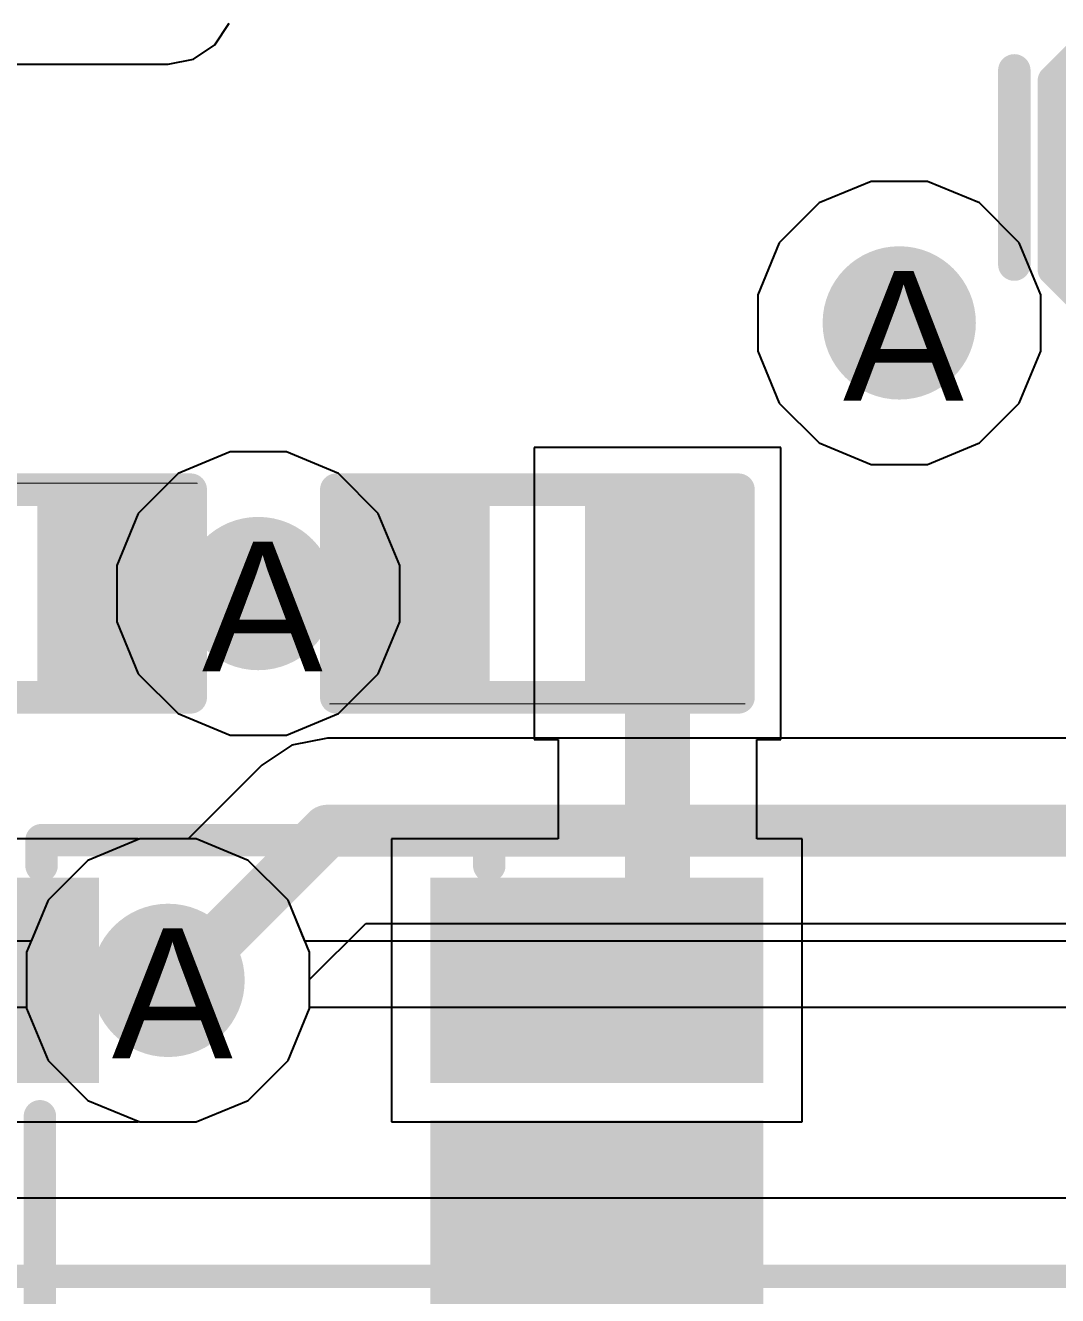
# Model space of a CAD drawing. Header units: inches. Extents: x 0 to 5271, y 0 to 5417.
# Drawn here: x 87.446 to 91.487, y 88.173 to 93.144 of the extents above; entities that cross this region are included whole.
import ezdxf

# ---------------------------------------------------------------- set-up
doc = ezdxf.new("R2010")
doc.units = ezdxf.units.IN
for name, color, linetype in [('Bottom Layer', 5, 'Continuous'), ('Drill Drawing', 1, 'Continuous'), ('L2_GND1', 16, 'Continuous'), ('L3_SIG1', 76, 'Continuous'), ('L4_PWR', 90, 'Continuous'), ('L5_GND2', 156, 'Continuous'), ('L6_SIG2', 130, 'Continuous'), ('L7_GND3', 216, 'Continuous'), ('Top Layer', 1, 'Continuous'), ('Top Overlay', 2, 'Continuous'), ('Top Paste', 8, 'Continuous'), ('Top Solder', 216, 'Continuous'), ('Via Holes', 16, 'Continuous')]:
    doc.layers.add(name, color=color, linetype=linetype)
doc.styles.add('Arial', font='', dxfattribs={"height": 0.2})
doc.styles.get('Arial').set_extended_font_data('Arial')

# ---------------------------------------------------------------- blocks, each defined once
blk = doc.blocks.new('DFN1006_2L__B__D____________118')
at = {"layer": 'Top Layer'}
for points in [[(-0.525, 0.35), (-0.125, 0.35), (-0.125, -0.35), (-0.525, -0.35)], [(0.125, 0.35), (0.525, 0.35), (0.525, -0.35), (0.125, -0.35)]]:
    blk.add_hatch(color=1, dxfattribs=at).paths.add_polyline_path(points)
at = {"layer": 'Top Paste'}
for points in [[(-0.525, 0.35), (-0.125, 0.35), (-0.125, -0.35), (-0.525, -0.35)], [(0.125, 0.35), (0.525, 0.35), (0.525, -0.35), (0.125, -0.35)]]:
    blk.add_hatch(color=8, dxfattribs=at).paths.add_polyline_path(points)
at = {"layer": 'Top Solder'}
for points in [[(-0.5758, 0.4008), (-0.0742, 0.4008), (-0.0742, -0.4008), (-0.5758, -0.4008)], [(0.0742, 0.4008), (0.5758, 0.4008), (0.5758, -0.4008), (0.0742, -0.4008)]]:
    blk.add_hatch(color=216, dxfattribs=at).paths.add_polyline_path(points)
at = {"layer": 'Top Overlay'}
for points in [[(-0.5283, 0.4691, 0.127, 0.127, 0), (-0.6284, 0.3691, 0.127, 0.127, 0)], [(-0.4984, 0.4691, 0.127, 0.127, 0), (-0.5283, 0.4691, 0.127, 0.127, 0)], [(-0.254, 0.4691, 0.127, 0.127, 0), (-0.4984, 0.4691, 0.127, 0.127, 0)], [(0.4983, 0.4691, 0.127, 0.127, 0), (0.254, 0.4691, 0.127, 0.127, 0)], [(0.5283, 0.4691, 0.127, 0.127, 0), (0.4983, 0.4691, 0.127, 0.127, 0)], [(0.6283, 0.3691, 0.127, 0.127, 0), (0.5283, 0.4691, 0.127, 0.127, 0)], [(-0.7829, 0.35, 0.127, 0.127, 0), (-0.7829, -0.41, 0.127, 0.127, 0)], [(-0.6284, 0.3691, 0.127, 0.127, 0), (-0.6284, -0.3692, 0.127, 0.127, 0)], [(0.6283, 0.3691, 0.127, 0.127, 0), (0.6283, -0.3692, 0.127, 0.127, 0)], [(0.783, 0.35, 0.127, 0.127, 0), (0.783, -0.41, 0.127, 0.127, 0)], [(-0.5283, -0.4692, 0.127, 0.127, 0), (-0.6284, -0.3692, 0.127, 0.127, 0)], [(0.6283, -0.3692, 0.127, 0.127, 0), (0.5283, -0.4692, 0.127, 0.127, 0)], [(-0.254, -0.4692, 0.127, 0.127, 0), (-0.5283, -0.4692, 0.127, 0.127, 0)], [(0.5283, -0.4692, 0.127, 0.127, 0), (0.254, -0.4692, 0.127, 0.127, 0)]]:
    blk.add_lwpolyline(points, format="xyseb", dxfattribs=at)
for points in [[(-0.5601, 0.4691, 0.0635, 0.0635, 1), (-0.4966, 0.4691, 0.0635, 0.0635, 1)], [(-0.5601, 0.4691, 0.0635, 0.0635, 1), (-0.4966, 0.4691, 0.0635, 0.0635, 1)], [(-0.5301, 0.4691, 0.0635, 0.0635, 1), (-0.4666, 0.4691, 0.0635, 0.0635, 1)], [(-0.5301, 0.4691, 0.0635, 0.0635, 1), (-0.4666, 0.4691, 0.0635, 0.0635, 1)], [(-0.2858, 0.4691, 0.0635, 0.0635, 1), (-0.2223, 0.4691, 0.0635, 0.0635, 1)], [(0.2222, 0.4691, 0.0635, 0.0635, 1), (0.2857, 0.4691, 0.0635, 0.0635, 1)], [(0.4666, 0.4691, 0.0635, 0.0635, 1), (0.5301, 0.4691, 0.0635, 0.0635, 1)], [(0.4666, 0.4691, 0.0635, 0.0635, 1), (0.5301, 0.4691, 0.0635, 0.0635, 1)], [(0.4966, 0.4691, 0.0635, 0.0635, 1), (0.5601, 0.4691, 0.0635, 0.0635, 1)], [(0.4966, 0.4691, 0.0635, 0.0635, 1), (0.5601, 0.4691, 0.0635, 0.0635, 1)], [(-0.8147, 0.35, 0.0635, 0.0635, 1), (-0.7512, 0.35, 0.0635, 0.0635, 1)], [(-0.6601, 0.3691, 0.0635, 0.0635, 1), (-0.5966, 0.3691, 0.0635, 0.0635, 1)], [(-0.6601, 0.3691, 0.0635, 0.0635, 1), (-0.5966, 0.3691, 0.0635, 0.0635, 1)], [(0.5966, 0.3691, 0.0635, 0.0635, 1), (0.6601, 0.3691, 0.0635, 0.0635, 1)], [(0.5966, 0.3691, 0.0635, 0.0635, 1), (0.6601, 0.3691, 0.0635, 0.0635, 1)], [(0.7512, 0.35, 0.0635, 0.0635, 1), (0.8147, 0.35, 0.0635, 0.0635, 1)], [(-0.8147, -0.41, 0.0635, 0.0635, 1), (-0.7512, -0.41, 0.0635, 0.0635, 1)], [(-0.6601, -0.3692, 0.0635, 0.0635, 1), (-0.5966, -0.3692, 0.0635, 0.0635, 1)], [(-0.6601, -0.3692, 0.0635, 0.0635, 1), (-0.5966, -0.3692, 0.0635, 0.0635, 1)], [(0.5966, -0.3692, 0.0635, 0.0635, 1), (0.6601, -0.3692, 0.0635, 0.0635, 1)], [(0.5966, -0.3692, 0.0635, 0.0635, 1), (0.6601, -0.3692, 0.0635, 0.0635, 1)], [(0.7512, -0.41, 0.0635, 0.0635, 1), (0.8147, -0.41, 0.0635, 0.0635, 1)], [(-0.5601, -0.4692, 0.0635, 0.0635, 1), (-0.4966, -0.4692, 0.0635, 0.0635, 1)], [(-0.5601, -0.4692, 0.0635, 0.0635, 1), (-0.4966, -0.4692, 0.0635, 0.0635, 1)], [(-0.2858, -0.4692, 0.0635, 0.0635, 1), (-0.2223, -0.4692, 0.0635, 0.0635, 1)], [(0.2222, -0.4692, 0.0635, 0.0635, 1), (0.2857, -0.4692, 0.0635, 0.0635, 1)], [(0.4966, -0.4692, 0.0635, 0.0635, 1), (0.5601, -0.4692, 0.0635, 0.0635, 1)], [(0.4966, -0.4692, 0.0635, 0.0635, 1), (0.5601, -0.4692, 0.0635, 0.0635, 1)]]:
    blk.add_lwpolyline(points, format="xyseb", close=True, dxfattribs=at)
blk = doc.blocks.new('SOT_23_5_271')
at = {"layer": 'Top Layer'}
for points in [[(-1.85, 1.25), (-0.75, 1.25), (-0.75, 0.65), (-1.85, 0.65)], [(0.75, 1.25), (1.85, 1.25), (1.85, 0.65), (0.75, 0.65)], [(-1.85, 0.3), (-0.75, 0.3), (-0.75, -0.3), (-1.85, -0.3)], [(-1.85, -0.65), (-0.75, -0.65), (-0.75, -1.25), (-1.85, -1.25)], [(0.75, -0.65), (1.85, -0.65), (1.85, -1.25), (0.75, -1.25)]]:
    blk.add_hatch(color=1, dxfattribs=at).paths.add_polyline_path(points)
at = {"layer": 'Top Paste'}
for points in [[(-1.85, 1.25), (-0.75, 1.25), (-0.75, 0.65), (-1.85, 0.65)], [(0.75, 1.25), (1.85, 1.25), (1.85, 0.65), (0.75, 0.65)], [(-1.85, 0.3), (-0.75, 0.3), (-0.75, -0.3), (-1.85, -0.3)], [(-1.85, -0.65), (-0.75, -0.65), (-0.75, -1.25), (-1.85, -1.25)], [(0.75, -0.65), (1.85, -0.65), (1.85, -1.25), (0.75, -1.25)]]:
    blk.add_hatch(color=8, dxfattribs=at).paths.add_polyline_path(points)
at = {"layer": 'Top Solder'}
for points in [[(-1.9516, 1.3516), (-0.6484, 1.3516), (-0.6484, 0.5484), (-1.9516, 0.5484)], [(0.6484, 1.3516), (1.9516, 1.3516), (1.9516, 0.5484), (0.6484, 0.5484)], [(-1.9516, 0.4016), (-0.6484, 0.4016), (-0.6484, -0.4016), (-1.9516, -0.4016)], [(-1.9516, -0.5484), (-0.6484, -0.5484), (-0.6484, -1.3516), (-1.9516, -1.3516)], [(0.6484, -0.5484), (1.9516, -0.5484), (1.9516, -1.3516), (0.6484, -1.3516)]]:
    blk.add_hatch(color=216, dxfattribs=at).paths.add_polyline_path(points)
at = {"layer": 'Top Overlay'}
for points in [[(-0.879, 1.4986, 0.127, 0.127, 0), (-0.879, 1.3986, 0.127, 0.127, 0)], [(0.8736, 1.4986, 0.127, 0.127, 0), (-0.879, 1.4986, 0.127, 0.127, 0)], [(0.8736, 1.4986, 0.127, 0.127, 0), (0.8736, 1.3986, 0.127, 0.127, 0)], [(-2.1336, 1.0668, 0.127, 0.127, 0), (-2.1336, 0.8128, 0.127, 0.127, 0)], [(-2.0066, 0.9398, 0.127, 0.127, 0), (-2.1336, 1.0668, 0.127, 0.127, 0)], [(-2.0066, 0.9398, 0.127, 0.127, 0), (-2.1336, 0.8128, 0.127, 0.127, 0)], [(0.88, 0.44, 0.127, 0.127, 0), (0.88, -0.418, 0.127, 0.127, 0)], [(-0.879, -1.3986, 0.127, 0.127, 0), (-0.879, -1.4986, 0.127, 0.127, 0)], [(0.8736, -1.3986, 0.127, 0.127, 0), (0.8736, -1.4986, 0.127, 0.127, 0)], [(0.8736, -1.4986, 0.127, 0.127, 0), (-0.879, -1.4986, 0.127, 0.127, 0)]]:
    blk.add_lwpolyline(points, format="xyseb", dxfattribs=at)
for points in [[(-0.9108, 1.4986, 0.0635, 0.0635, 1), (-0.8473, 1.4986, 0.0635, 0.0635, 1)], [(-0.9108, 1.4986, 0.0635, 0.0635, 1), (-0.8473, 1.4986, 0.0635, 0.0635, 1)], [(0.8418, 1.4986, 0.0635, 0.0635, 1), (0.9053, 1.4986, 0.0635, 0.0635, 1)], [(0.8418, 1.4986, 0.0635, 0.0635, 1), (0.9053, 1.4986, 0.0635, 0.0635, 1)], [(-0.9108, 1.3986, 0.0635, 0.0635, 1), (-0.8473, 1.3986, 0.0635, 0.0635, 1)], [(0.8418, 1.3986, 0.0635, 0.0635, 1), (0.9053, 1.3986, 0.0635, 0.0635, 1)], [(-2.1653, 1.0668, 0.0635, 0.0635, 1), (-2.1018, 1.0668, 0.0635, 0.0635, 1)], [(-2.1653, 1.0668, 0.0635, 0.0635, 1), (-2.1018, 1.0668, 0.0635, 0.0635, 1)], [(-2.0383, 0.9398, 0.0635, 0.0635, 1), (-1.9748, 0.9398, 0.0635, 0.0635, 1)], [(-2.0383, 0.9398, 0.0635, 0.0635, 1), (-1.9748, 0.9398, 0.0635, 0.0635, 1)], [(-2.1653, 0.8128, 0.0635, 0.0635, 1), (-2.1018, 0.8128, 0.0635, 0.0635, 1)], [(-2.1653, 0.8128, 0.0635, 0.0635, 1), (-2.1018, 0.8128, 0.0635, 0.0635, 1)], [(0.8482, 0.44, 0.0635, 0.0635, 1), (0.9117, 0.44, 0.0635, 0.0635, 1)], [(0.8482, -0.418, 0.0635, 0.0635, 1), (0.9117, -0.418, 0.0635, 0.0635, 1)], [(-0.9108, -1.3986, 0.0635, 0.0635, 1), (-0.8473, -1.3986, 0.0635, 0.0635, 1)], [(0.8418, -1.3986, 0.0635, 0.0635, 1), (0.9053, -1.3986, 0.0635, 0.0635, 1)], [(-0.9108, -1.4986, 0.0635, 0.0635, 1), (-0.8473, -1.4986, 0.0635, 0.0635, 1)], [(-0.9108, -1.4986, 0.0635, 0.0635, 1), (-0.8473, -1.4986, 0.0635, 0.0635, 1)], [(0.8418, -1.4986, 0.0635, 0.0635, 1), (0.9053, -1.4986, 0.0635, 0.0635, 1)], [(0.8418, -1.4986, 0.0635, 0.0635, 1), (0.9053, -1.4986, 0.0635, 0.0635, 1)]]:
    blk.add_lwpolyline(points, format="xyseb", close=True, dxfattribs=at)
blk = doc.blocks.new('RES_0402_279')
at = {"layer": 'Top Layer'}
for points in [[(-0.6985, -0.3175), (-0.6985, 0.3175), (-0.2413, 0.3175), (-0.2413, -0.3175)], [(0.2413, -0.3175), (0.2413, 0.3175), (0.6985, 0.3175), (0.6985, -0.3175)]]:
    blk.add_hatch(color=1, dxfattribs=at).paths.add_polyline_path(points)
at = {"layer": 'Top Paste'}
for points in [[(-0.6985, -0.3175), (-0.6985, 0.3175), (-0.2413, 0.3175), (-0.2413, -0.3175)], [(0.2413, -0.3175), (0.2413, 0.3175), (0.6985, 0.3175), (0.6985, -0.3175)]]:
    blk.add_hatch(color=8, dxfattribs=at).paths.add_polyline_path(points)
at = {"layer": 'Top Solder'}
for points in [[(-0.7535, -0.3725), (-0.7535, 0.3725), (-0.1863, 0.3725), (-0.1863, -0.3725)], [(0.1863, -0.3725), (0.1863, 0.3725), (0.7535, 0.3725), (0.7535, -0.3725)]]:
    blk.add_hatch(color=216, dxfattribs=at).paths.add_polyline_path(points)
at = {"layer": 'Top Overlay'}
for points in [[(0.7874, 0.4064, 0.127, 0.127, 0), (-0.7874, 0.4064, 0.127, 0.127, 0)], [(-0.7874, 0.4064, 0.127, 0.127, 0), (-0.7874, -0.4064, 0.127, 0.127, 0)], [(0.7874, 0.4064, 0.127, 0.127, 0), (0.7874, -0.4064, 0.127, 0.127, 0)], [(0.7874, -0.4064, 0.127, 0.127, 0), (-0.7874, -0.4064, 0.127, 0.127, 0)], [(0.8128, -0.4318, 0.00323, 0.00323, 0), (-0.8128, -0.4318, 0.00323, 0.00323, 0)]]:
    blk.add_lwpolyline(points, format="xyseb", dxfattribs=at)
for points in [[(-0.8191, 0.4064, 0.0635, 0.0635, 1), (-0.7556, 0.4064, 0.0635, 0.0635, 1)], [(-0.8191, 0.4064, 0.0635, 0.0635, 1), (-0.7556, 0.4064, 0.0635, 0.0635, 1)], [(0.7557, 0.4064, 0.0635, 0.0635, 1), (0.8192, 0.4064, 0.0635, 0.0635, 1)], [(0.7557, 0.4064, 0.0635, 0.0635, 1), (0.8192, 0.4064, 0.0635, 0.0635, 1)], [(-0.8191, -0.4064, 0.0635, 0.0635, 1), (-0.7556, -0.4064, 0.0635, 0.0635, 1)], [(-0.8191, -0.4064, 0.0635, 0.0635, 1), (-0.7556, -0.4064, 0.0635, 0.0635, 1)], [(0.7557, -0.4064, 0.0635, 0.0635, 1), (0.8192, -0.4064, 0.0635, 0.0635, 1)], [(0.7557, -0.4064, 0.0635, 0.0635, 1), (0.8192, -0.4064, 0.0635, 0.0635, 1)], [(-0.8136, -0.4318, 0.00161, 0.00161, 1), (-0.812, -0.4318, 0.00161, 0.00161, 1)], [(0.812, -0.4318, 0.00161, 0.00161, 1), (0.8136, -0.4318, 0.00161, 0.00161, 1)]]:
    blk.add_lwpolyline(points, format="xyseb", close=True, dxfattribs=at)
blk = doc.blocks.new('RES_0402_280')
at = {"layer": 'Top Layer'}
for points in [[(-0.6985, -0.3175), (-0.6985, 0.3175), (-0.2413, 0.3175), (-0.2413, -0.3175)], [(0.2413, -0.3175), (0.2413, 0.3175), (0.6985, 0.3175), (0.6985, -0.3175)]]:
    blk.add_hatch(color=1, dxfattribs=at).paths.add_polyline_path(points)
at = {"layer": 'Top Paste'}
for points in [[(-0.6985, -0.3175), (-0.6985, 0.3175), (-0.2413, 0.3175), (-0.2413, -0.3175)], [(0.2413, -0.3175), (0.2413, 0.3175), (0.6985, 0.3175), (0.6985, -0.3175)]]:
    blk.add_hatch(color=8, dxfattribs=at).paths.add_polyline_path(points)
at = {"layer": 'Top Solder'}
for points in [[(-0.7535, -0.3725), (-0.7535, 0.3725), (-0.1863, 0.3725), (-0.1863, -0.3725)], [(0.1863, -0.3725), (0.1863, 0.3725), (0.7535, 0.3725), (0.7535, -0.3725)]]:
    blk.add_hatch(color=216, dxfattribs=at).paths.add_polyline_path(points)
at = {"layer": 'Top Overlay'}
for points in [[(-0.7874, 0.4064, 0.127, 0.127, 0), (0.7874, 0.4064, 0.127, 0.127, 0)], [(-0.7874, -0.4064, 0.127, 0.127, 0), (-0.7874, 0.4064, 0.127, 0.127, 0)], [(0.7874, -0.4064, 0.127, 0.127, 0), (0.7874, 0.4064, 0.127, 0.127, 0)], [(-0.7874, -0.4064, 0.127, 0.127, 0), (0.7874, -0.4064, 0.127, 0.127, 0)], [(-0.8128, -0.4318, 0.00323, 0.00323, 0), (0.8128, -0.4318, 0.00323, 0.00323, 0)]]:
    blk.add_lwpolyline(points, format="xyseb", dxfattribs=at)
for points in [[(-0.8192, 0.4064, 0.0635, 0.0635, 1), (-0.7557, 0.4064, 0.0635, 0.0635, 1)], [(-0.8192, 0.4064, 0.0635, 0.0635, 1), (-0.7557, 0.4064, 0.0635, 0.0635, 1)], [(0.7556, 0.4064, 0.0635, 0.0635, 1), (0.8191, 0.4064, 0.0635, 0.0635, 1)], [(0.7556, 0.4064, 0.0635, 0.0635, 1), (0.8191, 0.4064, 0.0635, 0.0635, 1)], [(-0.8192, -0.4064, 0.0635, 0.0635, 1), (-0.7557, -0.4064, 0.0635, 0.0635, 1)], [(-0.8192, -0.4064, 0.0635, 0.0635, 1), (-0.7557, -0.4064, 0.0635, 0.0635, 1)], [(0.7556, -0.4064, 0.0635, 0.0635, 1), (0.8191, -0.4064, 0.0635, 0.0635, 1)], [(0.7556, -0.4064, 0.0635, 0.0635, 1), (0.8191, -0.4064, 0.0635, 0.0635, 1)], [(-0.8136, -0.4318, 0.00161, 0.00161, 1), (-0.812, -0.4318, 0.00161, 0.00161, 1)], [(0.812, -0.4318, 0.00161, 0.00161, 1), (0.8136, -0.4318, 0.00161, 0.00161, 1)]]:
    blk.add_lwpolyline(points, format="xyseb", close=True, dxfattribs=at)

msp = doc.modelspace()

# ---------------------------------------------------------------- hatches: boundary and pattern name
at = {"layer": 'Bottom Layer'}
h = msp.add_hatch(color=5, dxfattribs=at)
edge = h.paths.add_edge_path()
edge.add_arc((90.8669, 91.9794), 0.3, 0, 360)
h = msp.add_hatch(color=5, dxfattribs=at)
edge = h.paths.add_edge_path()
edge.add_arc((88.3575, 90.9203), 0.3, 0, 360)
h = msp.add_hatch(color=5, dxfattribs=at)
edge = h.paths.add_edge_path()
edge.add_arc((88.0047, 89.4065), 0.3, 0, 360)
at = {"layer": 'L2_GND1'}
h = msp.add_hatch(color=16, dxfattribs=at)
edge = h.paths.add_edge_path()
edge.add_arc((90.8669, 91.9794), 0.3, 0, 360)
h = msp.add_hatch(color=16, dxfattribs=at)
edge = h.paths.add_edge_path()
edge.add_arc((88.3575, 90.9203), 0.3, 0, 360)
h = msp.add_hatch(color=16, dxfattribs=at)
edge = h.paths.add_edge_path()
edge.add_arc((88.0047, 89.4065), 0.3, 0, 360)
at = {"layer": 'L3_SIG1'}
h = msp.add_hatch(color=76, dxfattribs=at)
edge = h.paths.add_edge_path()
edge.add_arc((90.8669, 91.9794), 0.3, 0, 360)
h = msp.add_hatch(color=76, dxfattribs=at)
edge = h.paths.add_edge_path()
edge.add_arc((88.3575, 90.9203), 0.3, 0, 360)
h = msp.add_hatch(color=76, dxfattribs=at)
edge = h.paths.add_edge_path()
edge.add_arc((88.0047, 89.4065), 0.3, 0, 360)
at = {"layer": 'L4_PWR'}
h = msp.add_hatch(color=90, dxfattribs=at)
edge = h.paths.add_edge_path()
edge.add_arc((90.8669, 91.9794), 0.3, 0, 360)
h = msp.add_hatch(color=90, dxfattribs=at)
edge = h.paths.add_edge_path()
edge.add_arc((88.3575, 90.9203), 0.3, 0, 360)
h = msp.add_hatch(color=90, dxfattribs=at)
edge = h.paths.add_edge_path()
edge.add_arc((88.0047, 89.4065), 0.3, 0, 360)
at = {"layer": 'L5_GND2'}
h = msp.add_hatch(color=156, dxfattribs=at)
edge = h.paths.add_edge_path()
edge.add_arc((90.8669, 91.9794), 0.3, 0, 360)
h = msp.add_hatch(color=156, dxfattribs=at)
edge = h.paths.add_edge_path()
edge.add_arc((88.3575, 90.9203), 0.3, 0, 360)
h = msp.add_hatch(color=156, dxfattribs=at)
edge = h.paths.add_edge_path()
edge.add_arc((88.0047, 89.4065), 0.3, 0, 360)
at = {"layer": 'L6_SIG2'}
h = msp.add_hatch(color=130, dxfattribs=at)
edge = h.paths.add_edge_path()
edge.add_arc((90.8669, 91.9794), 0.3, 0, 360)
h = msp.add_hatch(color=130, dxfattribs=at)
edge = h.paths.add_edge_path()
edge.add_arc((88.3575, 90.9203), 0.3, 0, 360)
h = msp.add_hatch(color=130, dxfattribs=at)
edge = h.paths.add_edge_path()
edge.add_arc((88.0047, 89.4065), 0.3, 0, 360)
at = {"layer": 'L7_GND3'}
h = msp.add_hatch(color=216, dxfattribs=at)
edge = h.paths.add_edge_path()
edge.add_arc((90.8669, 91.9794), 0.3, 0, 360)
h = msp.add_hatch(color=216, dxfattribs=at)
edge = h.paths.add_edge_path()
edge.add_arc((88.3575, 90.9203), 0.3, 0, 360)
h = msp.add_hatch(color=216, dxfattribs=at)
edge = h.paths.add_edge_path()
edge.add_arc((88.0047, 89.4065), 0.3, 0, 360)
at = {"layer": 'Top Layer'}
h = msp.add_hatch(color=1, dxfattribs=at)
edge = h.paths.add_edge_path()
edge.add_arc((90.8669, 91.9794), 0.3, 0, 360)
h = msp.add_hatch(color=1, dxfattribs=at)
edge = h.paths.add_edge_path()
edge.add_arc((88.3575, 90.9203), 0.3, 0, 360)
h = msp.add_hatch(color=1, dxfattribs=at)
edge = h.paths.add_edge_path()
edge.add_arc((88.0047, 89.4065), 0.3, 0, 360)
at = {"layer": 'Via Holes'}
h = msp.add_hatch(color=7, dxfattribs=at)
edge = h.paths.add_edge_path()
edge.add_arc((90.8669, 91.9794), 0.15, 0, 360)
h = msp.add_hatch(color=7, dxfattribs=at)
edge = h.paths.add_edge_path()
edge.add_arc((88.3575, 90.9203), 0.15, 0, 360)
h = msp.add_hatch(color=7, dxfattribs=at)
edge = h.paths.add_edge_path()
edge.add_arc((88.0047, 89.4065), 0.15, 0, 360)

# ---------------------------------------------------------------- linework, layer by layer
at = {"layer": 'Bottom Layer'}
for p, q in [((88.1878, 93.0679), (88.244, 93.1519)), ((88.1038, 93.0117), (88.1878, 93.0679)), ((88.0047, 92.992), (88.1038, 93.0117)), ((85.349, 92.992), (88.0047, 92.992)), ((87.8945, 89.9605), (87.6909, 89.8762)), ((88.1149, 89.9605), (87.8945, 89.9605)), ((88.3185, 89.8762), (88.1149, 89.9605)), ((87.6909, 89.8762), (87.535, 89.7203)), ((88.4744, 89.7203), (88.3185, 89.8762)), ((87.535, 89.7203), (87.4507, 89.5167)), ((88.5587, 89.5167), (88.4744, 89.7203)), ((87.4507, 89.5167), (87.4507, 89.2963)), ((88.5587, 89.2963), (88.5587, 89.5167)), ((87.4507, 89.2963), (87.535, 89.0927)), ((88.4744, 89.0927), (88.5587, 89.2963)), ((87.535, 89.0927), (87.6909, 88.9369)), ((88.3185, 88.9369), (88.4744, 89.0927)), ((87.6909, 88.9369), (87.8945, 88.8525)), ((88.1149, 88.8525), (88.3185, 88.9369)), ((87.8945, 88.8525), (88.1149, 88.8525))]:
    msp.add_line(p, q, dxfattribs=at)
at = {"layer": 'L2_GND1'}
for p, q in [((90.7567, 92.5334), (90.5531, 92.4491)), ((90.9771, 92.5334), (90.7567, 92.5334)), ((91.1807, 92.4491), (90.9771, 92.5334)), ((90.5531, 92.4491), (90.3972, 92.2932)), ((91.3365, 92.2932), (91.1807, 92.4491)), ((90.3972, 92.2932), (90.3129, 92.0896)), ((91.4209, 92.0896), (91.3365, 92.2932)), ((90.3129, 92.0896), (90.3129, 91.8692)), ((91.4209, 91.8692), (91.4209, 92.0896)), ((90.3129, 91.8692), (90.3972, 91.6656)), ((91.3365, 91.6656), (91.4209, 91.8692)), ((90.3972, 91.6656), (90.5531, 91.5098)), ((91.1807, 91.5098), (91.3365, 91.6656)), ((90.5531, 91.5098), (90.7567, 91.4254)), ((90.9771, 91.4254), (91.1807, 91.5098)), ((88.2473, 91.4743), (88.0437, 91.39)), ((88.4677, 91.4743), (88.2473, 91.4743)), ((88.6713, 91.39), (88.4677, 91.4743)), ((90.7567, 91.4254), (90.9771, 91.4254)), ((88.0437, 91.39), (87.8878, 91.2341)), ((88.8272, 91.2341), (88.6713, 91.39)), ((87.8878, 91.2341), (87.8035, 91.0305)), ((88.9115, 91.0305), (88.8272, 91.2341)), ((87.8035, 91.0305), (87.8035, 90.8101)), ((88.9115, 90.8101), (88.9115, 91.0305)), ((87.8035, 90.8101), (87.8878, 90.6065)), ((88.8272, 90.6065), (88.9115, 90.8101)), ((87.8878, 90.6065), (88.0437, 90.4507)), ((88.6713, 90.4507), (88.8272, 90.6065)), ((88.0437, 90.4507), (88.2473, 90.3663)), ((88.4677, 90.3663), (88.6713, 90.4507)), ((88.2473, 90.3663), (88.4677, 90.3663)), ((87.8945, 89.9605), (87.6909, 89.8762)), ((88.1149, 89.9605), (87.8945, 89.9605)), ((88.3185, 89.8762), (88.1149, 89.9605)), ((87.6909, 89.8762), (87.535, 89.7203)), ((88.4744, 89.7203), (88.3185, 89.8762)), ((87.535, 89.7203), (87.4688, 89.5604)), ((88.5406, 89.5604), (88.4744, 89.7203)), ((87.4688, 89.5604), (80.1992, 89.5604)), ((92.2963, 89.5604), (88.5406, 89.5604)), ((80.1992, 89.3014), (87.4507, 89.3014)), ((87.4507, 89.3014), (87.4507, 89.2963)), ((87.4507, 89.2963), (87.535, 89.0927)), ((88.4744, 89.0927), (88.5587, 89.2963)), ((88.5587, 89.2963), (88.5587, 89.3014)), ((88.5587, 89.3014), (92.0153, 89.3014)), ((87.535, 89.0927), (87.6909, 88.9369)), ((88.3185, 88.9369), (88.4744, 89.0927)), ((87.6909, 88.9369), (87.8945, 88.8525)), ((88.1149, 88.8525), (88.3185, 88.9369)), ((87.8945, 88.8525), (88.1149, 88.8525))]:
    msp.add_line(p, q, dxfattribs=at)
at = {"layer": 'L3_SIG1'}
for p, q in [((87.8945, 89.9605), (87.6909, 89.8762)), ((88.1149, 89.9605), (87.8945, 89.9605)), ((88.3185, 89.8762), (88.1149, 89.9605)), ((87.6909, 89.8762), (87.535, 89.7203)), ((88.4744, 89.7203), (88.3185, 89.8762)), ((87.535, 89.7203), (87.4507, 89.5167)), ((88.5587, 89.5167), (88.4744, 89.7203)), ((87.4507, 89.5167), (87.4507, 89.2963)), ((88.5587, 89.2963), (88.5587, 89.5167)), ((87.4507, 89.2963), (87.535, 89.0927)), ((88.4744, 89.0927), (88.5587, 89.2963)), ((87.535, 89.0927), (87.6909, 88.9369)), ((88.3185, 88.9369), (88.4744, 89.0927)), ((87.6909, 88.9369), (87.8945, 88.8525)), ((88.1149, 88.8525), (88.3185, 88.9369)), ((87.8945, 88.8525), (88.1149, 88.8525))]:
    msp.add_line(p, q, dxfattribs=at)
at = {"layer": 'L4_PWR'}
for p, q in [((90.7567, 92.5334), (90.5531, 92.4491)), ((90.9771, 92.5334), (90.7567, 92.5334)), ((91.1807, 92.4491), (90.9771, 92.5334)), ((90.5531, 92.4491), (90.3972, 92.2932)), ((91.3365, 92.2932), (91.1807, 92.4491)), ((90.3972, 92.2932), (90.3129, 92.0896)), ((91.4209, 92.0896), (91.3365, 92.2932)), ((90.3129, 92.0896), (90.3129, 91.8692)), ((91.4209, 91.8692), (91.4209, 92.0896)), ((90.3129, 91.8692), (90.3972, 91.6656)), ((91.3365, 91.6656), (91.4209, 91.8692)), ((90.3972, 91.6656), (90.5531, 91.5098)), ((91.1807, 91.5098), (91.3365, 91.6656)), ((90.5531, 91.5098), (90.7567, 91.4254)), ((90.9771, 91.4254), (91.1807, 91.5098)), ((88.2473, 91.4743), (88.0437, 91.39)), ((88.4677, 91.4743), (88.2473, 91.4743)), ((88.6713, 91.39), (88.4677, 91.4743)), ((90.7567, 91.4254), (90.9771, 91.4254)), ((88.0437, 91.39), (87.8878, 91.2341)), ((88.8272, 91.2341), (88.6713, 91.39)), ((87.8878, 91.2341), (87.8035, 91.0305)), ((88.9115, 91.0305), (88.8272, 91.2341)), ((87.8035, 91.0305), (87.8035, 90.8101)), ((88.9115, 90.8101), (88.9115, 91.0305)), ((87.8035, 90.8101), (87.8878, 90.6065)), ((88.8272, 90.6065), (88.9115, 90.8101)), ((87.8878, 90.6065), (88.0437, 90.4507)), ((88.6713, 90.4507), (88.8272, 90.6065)), ((88.0437, 90.4507), (88.2473, 90.3663)), ((88.4677, 90.3663), (88.6713, 90.4507)), ((88.2473, 90.3663), (88.4677, 90.3663)), ((87.8945, 89.9605), (87.6909, 89.8762)), ((88.1149, 89.9605), (87.8945, 89.9605)), ((88.3185, 89.8762), (88.1149, 89.9605)), ((87.6909, 89.8762), (87.535, 89.7203)), ((88.4744, 89.7203), (88.3185, 89.8762)), ((87.535, 89.7203), (87.4507, 89.5167)), ((88.5587, 89.5167), (88.4744, 89.7203)), ((87.4507, 89.5167), (87.4507, 89.2963)), ((88.5587, 89.2963), (88.5587, 89.5167)), ((87.4507, 89.2963), (87.535, 89.0927)), ((88.4744, 89.0927), (88.5587, 89.2963)), ((87.535, 89.0927), (87.6909, 88.9369)), ((88.3185, 88.9369), (88.4744, 89.0927)), ((87.6909, 88.9369), (87.8945, 88.8525)), ((88.1149, 88.8525), (88.3185, 88.9369)), ((87.8945, 88.8525), (88.1149, 88.8525))]:
    msp.add_line(p, q, dxfattribs=at)
at = {"layer": 'L5_GND2'}
for p, q in [((87.8945, 89.9605), (87.6909, 89.8762)), ((88.1149, 89.9605), (87.8945, 89.9605)), ((88.3185, 89.8762), (88.1149, 89.9605)), ((87.6909, 89.8762), (87.535, 89.7203)), ((88.4744, 89.7203), (88.3185, 89.8762)), ((87.535, 89.7203), (87.4507, 89.5167)), ((88.5587, 89.5167), (88.4744, 89.7203)), ((87.4507, 89.5167), (87.4507, 89.2963)), ((88.5587, 89.2963), (88.5587, 89.5167)), ((87.4507, 89.2963), (87.535, 89.0927)), ((88.4744, 89.0927), (88.5587, 89.2963)), ((87.535, 89.0927), (87.6909, 88.9369)), ((88.3185, 88.9369), (88.4744, 89.0927)), ((87.6909, 88.9369), (87.8945, 88.8525)), ((88.1149, 88.8525), (88.3185, 88.9369)), ((87.8945, 88.8525), (88.1149, 88.8525))]:
    msp.add_line(p, q, dxfattribs=at)
at = {"layer": 'L6_SIG2'}
for p, q in [((88.4896, 90.3272), (88.372, 90.2486)), ((88.6284, 90.3548), (88.4896, 90.3272)), ((95.7087, 90.3548), (88.6284, 90.3548)), ((88.6284, 90.3548), (88.6284, 90.3548)), ((88.372, 90.2486), (88.084, 89.9605)), ((88.372, 90.2486), (88.372, 90.2486)), ((87.8945, 89.9605), (87.6909, 89.8762)), ((88.084, 89.9605), (87.8945, 89.9605)), ((87.6909, 89.8762), (87.535, 89.7203)), ((87.535, 89.7203), (87.4507, 89.5167)), ((88.5587, 89.4098), (88.7786, 89.6296)), ((88.7786, 89.6296), (92.1859, 89.6296)), ((87.4507, 89.5167), (87.4507, 89.2963)), ((88.5587, 89.2963), (88.5587, 89.4098)), ((87.4507, 89.2963), (87.535, 89.0927)), ((88.4744, 89.0927), (88.5587, 89.2963)), ((87.535, 89.0927), (87.6909, 88.9369)), ((88.3185, 88.9369), (88.4744, 89.0927)), ((87.6909, 88.9369), (87.8945, 88.8525)), ((88.1149, 88.8525), (88.3185, 88.9369)), ((87.8945, 88.8525), (88.1149, 88.8525))]:
    msp.add_line(p, q, dxfattribs=at)
for points in [[(88.0427, 89.4065, 0.2032, 0.2032, 0), (88.6284, 89.9922, 0.2032, 0.2032, 0)], [(88.6284, 89.9922, 0.2032, 0.2032, 0), (95.7087, 89.9922, 0.2032, 0.2032, 0)], [(88.0047, 89.4065, 0.2032, 0.2032, 0), (88.0427, 89.4065, 0.2032, 0.2032, 0)]]:
    msp.add_lwpolyline(points, format="xyseb", dxfattribs=at)
for points in [[(88.5776, 89.9922, 0.1016, 0.1016, 1), (88.6792, 89.9922, 0.1016, 0.1016, 1)], [(88.5776, 89.9922, 0.1016, 0.1016, 1), (88.6792, 89.9922, 0.1016, 0.1016, 1)], [(87.9539, 89.4065, 0.1016, 0.1016, 1), (88.0555, 89.4065, 0.1016, 0.1016, 1)], [(87.9919, 89.4065, 0.1016, 0.1016, 1), (88.0935, 89.4065, 0.1016, 0.1016, 1)], [(87.9919, 89.4065, 0.1016, 0.1016, 1), (88.0935, 89.4065, 0.1016, 0.1016, 1)]]:
    msp.add_lwpolyline(points, format="xyseb", close=True, dxfattribs=at)
at = {"layer": 'L7_GND3'}
for p, q in [((87.8945, 89.9605), (87.6909, 89.8762)), ((88.1149, 89.9605), (87.8945, 89.9605)), ((88.3185, 89.8762), (88.1149, 89.9605)), ((87.6909, 89.8762), (87.535, 89.7203)), ((88.4744, 89.7203), (88.3185, 89.8762)), ((87.535, 89.7203), (87.4507, 89.5167)), ((88.5587, 89.5167), (88.4744, 89.7203)), ((87.4507, 89.5167), (87.4507, 89.2963)), ((88.5587, 89.2963), (88.5587, 89.5167)), ((87.4507, 89.2963), (87.535, 89.0927)), ((88.4744, 89.0927), (88.5587, 89.2963)), ((87.535, 89.0927), (87.6909, 88.9369)), ((88.3185, 88.9369), (88.4744, 89.0927)), ((87.6909, 88.9369), (87.8945, 88.8525)), ((88.1149, 88.8525), (88.3185, 88.9369)), ((87.8945, 88.8525), (88.1149, 88.8525)), ((92.2149, 88.5544), (86.3548, 88.5544))]:
    msp.add_line(p, q, dxfattribs=at)
msp.add_lwpolyline([(86.3548, 88.2488, 0.0916, 0.0916, 0), (92.4321, 88.2488, 0.0916, 0.0916, 0)], format="xyseb", dxfattribs=at)
at = {"layer": 'Top Layer'}
for p, q in [((90.403, 91.4919), (89.4378, 91.4919)), ((89.4378, 91.4919), (89.4378, 90.3489)), ((90.403, 90.3489), (90.403, 91.4919)), ((89.4378, 90.3489), (89.5319, 90.3489)), ((89.5319, 90.3489), (89.5319, 89.9605)), ((90.3089, 89.9605), (90.3089, 90.3489)), ((90.3089, 90.3489), (90.403, 90.3489)), ((87.887, 89.9605), (87.1989, 89.9605)), ((87.8899, 89.9586), (87.887, 89.9605)), ((87.887, 89.9605), (87.887, 89.9605)), ((87.8945, 89.9605), (87.8899, 89.9586)), ((88.1149, 89.9605), (87.8945, 89.9605)), ((88.3185, 89.8762), (88.1149, 89.9605)), ((89.5319, 89.9605), (88.879, 89.9605)), ((88.879, 89.9605), (88.879, 88.8525)), ((90.487, 89.9605), (90.3089, 89.9605)), ((90.487, 88.8525), (90.487, 89.9605)), ((88.4744, 89.7203), (88.3185, 89.8762)), ((88.5587, 89.5167), (88.4744, 89.7203)), ((88.5587, 89.2963), (88.5587, 89.5167)), ((88.4744, 89.0927), (88.5587, 89.2963)), ((88.3185, 88.9369), (88.4744, 89.0927)), ((88.1149, 88.8525), (88.3185, 88.9369)), ((86.279, 88.8525), (87.887, 88.8525)), ((87.887, 88.8525), (87.8899, 88.8545)), ((87.887, 88.8525), (87.887, 88.8525)), ((87.8899, 88.8545), (87.8945, 88.8525)), ((87.8945, 88.8525), (88.1149, 88.8525)), ((88.879, 88.8525), (90.487, 88.8525))]:
    msp.add_line(p, q, dxfattribs=at)
for points in [[(87.7508, 90.9204, 0.3048, 0.3048, 0), (87.7761, 90.9204, 0.3048, 0.3048, 0)], [(87.7761, 90.9204, 0.3048, 0.3048, 0), (88.3575, 90.9204, 0.3048, 0.3048, 0)], [(88.3576, 90.9204, 0.3048, 0.3048, 0), (88.9806, 90.9204, 0.3048, 0.3048, 0)], [(89.9204, 89.605, 0.254, 0.254, 0), (89.9204, 90.9204, 0.254, 0.254, 0)], [(89.722, 89.4065, 0.2032, 0.2032, 0), (89.9204, 89.605, 0.2032, 0.2032, 0)], [(87.083, 89.4065, 0.2032, 0.2032, 0), (88.0047, 89.4065, 0.2032, 0.2032, 0)], [(89.683, 89.4065, 0.2032, 0.2032, 0), (89.722, 89.4065, 0.2032, 0.2032, 0)]]:
    msp.add_lwpolyline(points, format="xyseb", dxfattribs=at)
for points in [[(87.6746, 90.9204, 0.1524, 0.1524, 1), (87.827, 90.9204, 0.1524, 0.1524, 1)], [(87.6999, 90.9204, 0.1524, 0.1524, 1), (87.8523, 90.9204, 0.1524, 0.1524, 1)], [(87.6999, 90.9204, 0.1524, 0.1524, 1), (87.8523, 90.9204, 0.1524, 0.1524, 1)], [(88.2813, 90.9204, 0.1524, 0.1524, 1), (88.4337, 90.9204, 0.1524, 0.1524, 1)], [(88.2814, 90.9204, 0.1524, 0.1524, 1), (88.4338, 90.9204, 0.1524, 0.1524, 1)], [(88.9044, 90.9204, 0.1524, 0.1524, 1), (89.0568, 90.9204, 0.1524, 0.1524, 1)], [(89.8569, 90.9204, 0.127, 0.127, 1), (89.9839, 90.9204, 0.127, 0.127, 1)], [(89.8569, 89.605, 0.127, 0.127, 1), (89.9839, 89.605, 0.127, 0.127, 1)], [(89.8696, 89.605, 0.1016, 0.1016, 1), (89.9712, 89.605, 0.1016, 0.1016, 1)], [(87.9539, 89.4065, 0.1016, 0.1016, 1), (88.0555, 89.4065, 0.1016, 0.1016, 1)], [(89.6322, 89.4065, 0.1016, 0.1016, 1), (89.7338, 89.4065, 0.1016, 0.1016, 1)], [(89.6712, 89.4065, 0.1016, 0.1016, 1), (89.7728, 89.4065, 0.1016, 0.1016, 1)], [(89.6712, 89.4065, 0.1016, 0.1016, 1), (89.7728, 89.4065, 0.1016, 0.1016, 1)]]:
    msp.add_lwpolyline(points, format="xyseb", close=True, dxfattribs=at)

# ---------------------------------------------------------------- block references
at = {"rotation": 180}
for name, p in [('DFN1006_2L__B__D____________118', (92.1004, 92.5576)), ('RES_0402_279', (87.3062, 90.9204)), ('SOT_23_5_271', (88.383, 88.4566))]:
    msp.add_blockref(name, p, dxfattribs=at)
msp.add_blockref('RES_0402_280', (89.4505, 90.9204))

# ---------------------------------------------------------------- texts
at = {"layer": 'Drill Drawing', "style": 'Arial'}
for p in [(90.6468, 91.6747), (88.1374, 90.6156), (87.7846, 89.1018)]:
    msp.add_text('A', height=0.508, dxfattribs=at).set_placement(p)

doc.saveas('drawing.dxf')
